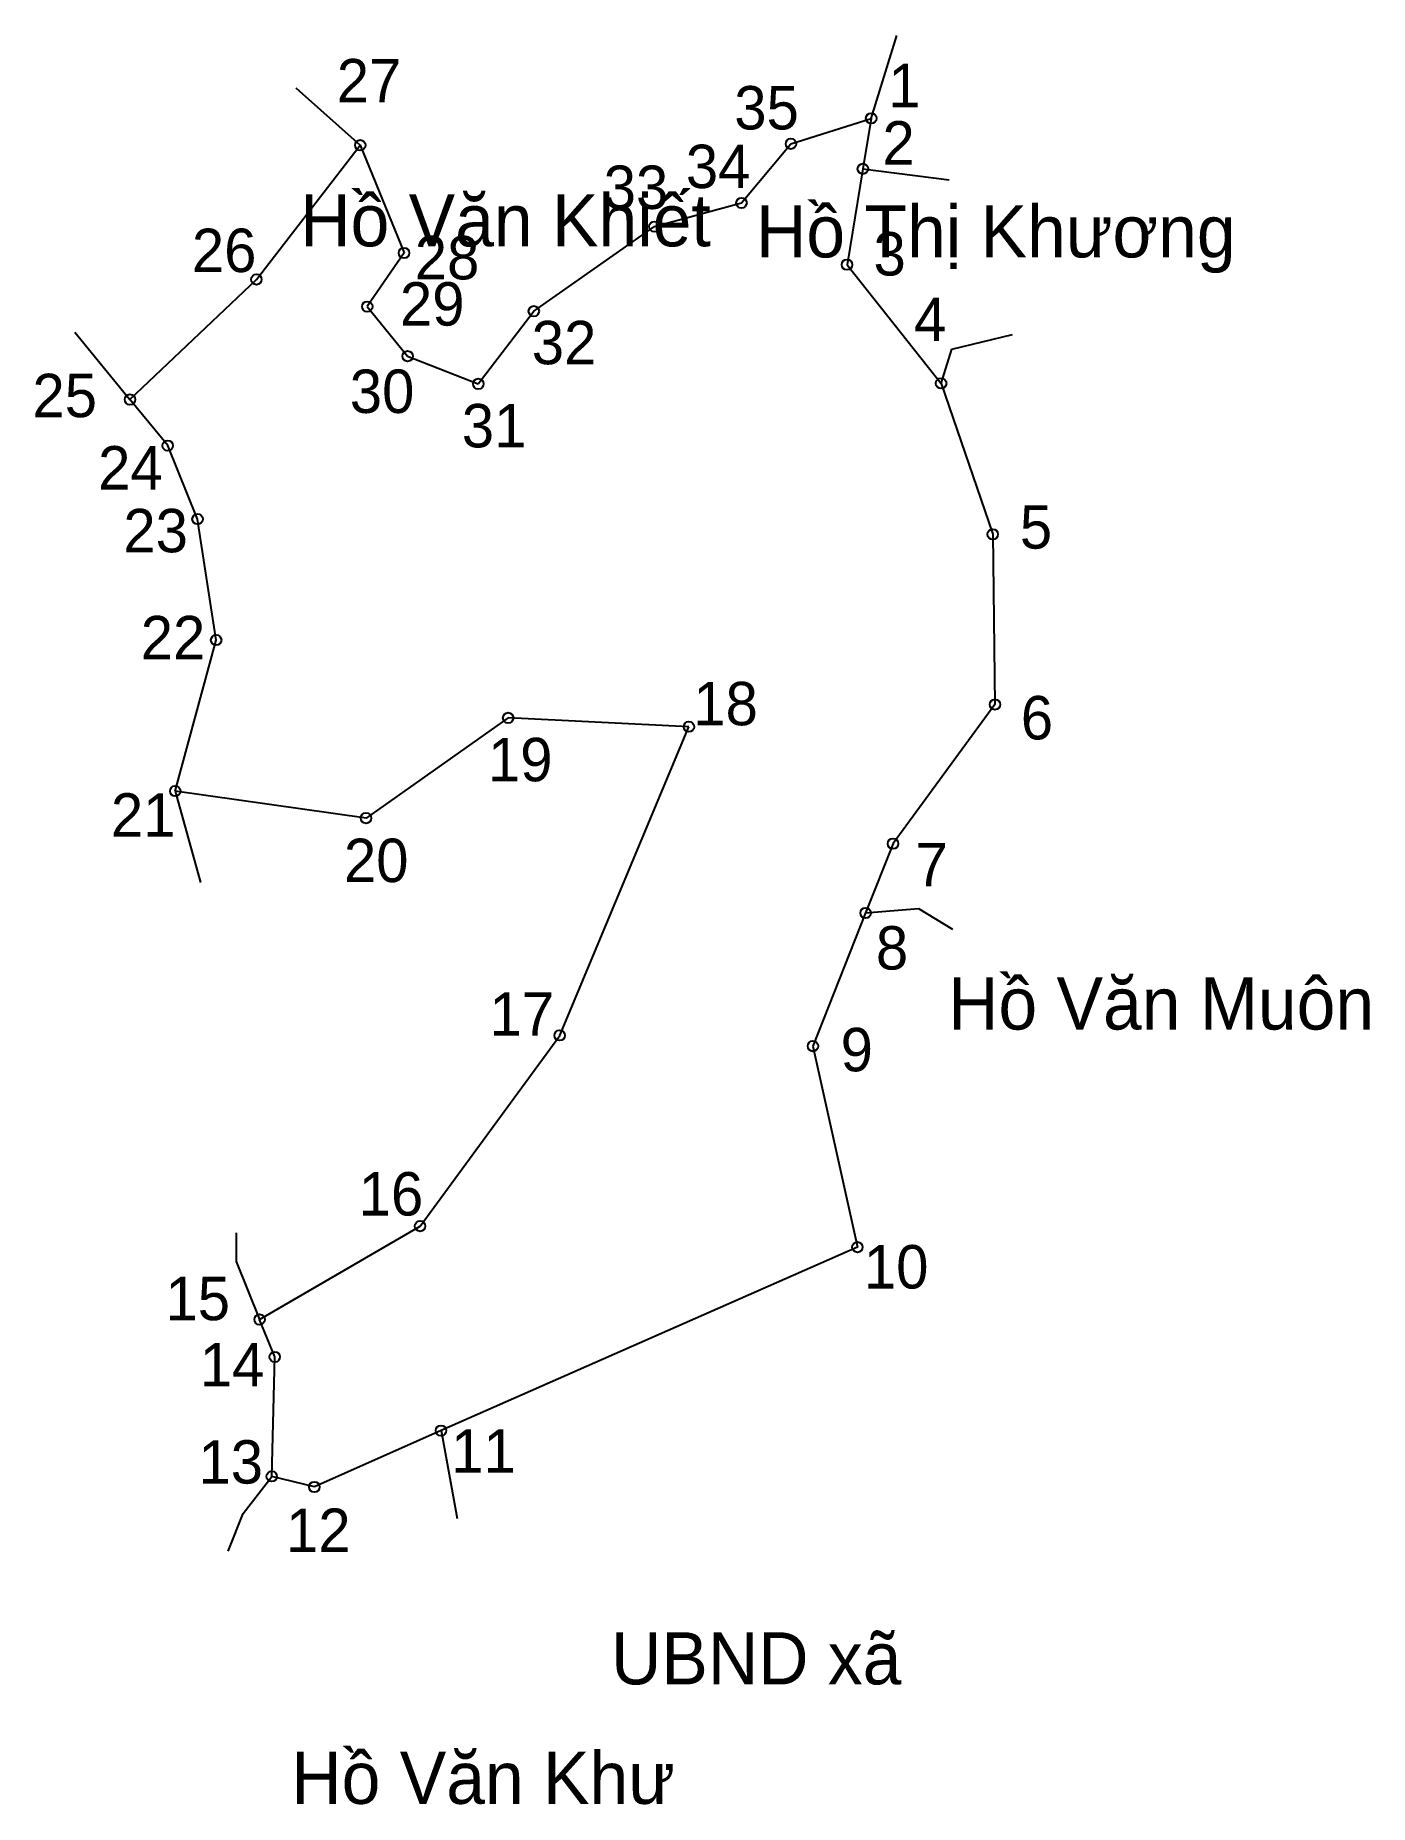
# Model space of a CAD drawing. Extents: x 546817 to 547143, y 1824406 to 1824839.
import ezdxf

# ---------------------------------------------------------------- set-up
doc = ezdxf.new("R2010")
doc.units = 0
for name, color, linetype in [('CanhThua', 7, 'Continuous'), ('MocDinhThua', 7, 'Continuous'), ('RauThua', 7, 'Continuous'), ('SoHieuDinhThua', 7, 'Continuous'), ('TenChuLanCan', 7, 'Continuous')]:
    doc.layers.add(name, color=color, linetype=linetype)

msp = doc.modelspace()

# ---------------------------------------------------------------- linework, layer by layer
at = {"layer": 'CanhThua'}
for p, q in [((547001.83, 1824812.21), (547021.47, 1824818.44)), ((547021.47, 1824818.44), (547019.43, 1824806.08)), ((546870.98, 1824779), (546896.4, 1824811.86)), ((546896.4, 1824811.86), (546907.11, 1824785.48)), ((546989.72, 1824797.74), (547001.83, 1824812.21)), ((547019.43, 1824806.08), (547015.55, 1824782.62)), ((546968.42, 1824791.95), (546989.72, 1824797.74)), ((546938.89, 1824771.23), (546968.42, 1824791.95)), ((546907.11, 1824785.48), (546898.11, 1824772.36)), ((547015.55, 1824782.62), (547038.59, 1824753.57)), ((546840.03, 1824749.61), (546870.98, 1824779)), ((546898.11, 1824772.36), (546908, 1824760.23)), ((546925.3, 1824753.45), (546938.89, 1824771.23)), ((546908, 1824760.23), (546925.3, 1824753.45)), ((547038.59, 1824753.57), (547051.22, 1824716.62)), ((546849.27, 1824738.33), (546840.03, 1824749.61)), ((546856.57, 1824720.36), (546849.27, 1824738.33)), ((546861.13, 1824690.74), (546856.57, 1824720.36)), ((547051.22, 1824716.62), (547051.77, 1824674.97)), ((546851.12, 1824653.77), (546861.13, 1824690.74)), ((547051.77, 1824674.97), (547026.81, 1824640.91)), ((546932.61, 1824671.7), (546897.81, 1824647.15)), ((546976.86, 1824669.53), (546932.61, 1824671.7)), ((546945.22, 1824593.97), (546976.86, 1824669.53)), ((546897.81, 1824647.15), (546851.12, 1824653.77)), ((547026.81, 1824640.91), (547020.1, 1824623.94)), ((547020.1, 1824623.94), (547007.2, 1824591.35)), ((546911.05, 1824547.29), (546945.22, 1824593.97)), ((547007.2, 1824591.35), (547018.1, 1824542.14)), ((546871.77, 1824524.42), (546911.05, 1824547.29)), ((547018.1, 1824542.14), (546916.17, 1824497.24)), ((546875.47, 1824515.27), (546871.77, 1824524.42)), ((546874.74, 1824486.03), (546875.47, 1824515.27)), ((546916.17, 1824497.24), (546885.16, 1824483.44)), ((546885.16, 1824483.44), (546874.74, 1824486.03))]:
    msp.add_line(p, q, dxfattribs=at)
at = {"layer": 'MocDinhThua'}
for centre in [(547021.47, 1824818.44), (546896.4, 1824811.86), (547001.83, 1824812.21), (547019.43, 1824806.08), (546989.72, 1824797.74), (546968.42, 1824791.95), (546907.11, 1824785.48), (547015.55, 1824782.62), (546870.98, 1824779), (546898.11, 1824772.36), (546938.89, 1824771.23), (546908, 1824760.23), (546925.3, 1824753.45), (547038.59, 1824753.57), (546840.03, 1824749.61), (546849.27, 1824738.33), (546856.57, 1824720.36), (547051.22, 1824716.62), (546861.13, 1824690.74), (547051.77, 1824674.97), (546932.61, 1824671.7), (546976.86, 1824669.53), (546851.12, 1824653.77), (546897.81, 1824647.15), (547026.81, 1824640.91), (547020.1, 1824623.94), (546945.22, 1824593.97), (547007.2, 1824591.35), (546911.05, 1824547.29), (547018.1, 1824542.14), (546871.77, 1824524.42), (546875.47, 1824515.27), (546916.17, 1824497.24), (546874.74, 1824486.03), (546885.16, 1824483.44)]:
    msp.add_circle(centre, 1.28, dxfattribs=at)
at = {"layer": 'RauThua'}
for p, q in [((547021.47, 1824818.44), (547027.71, 1824838.75)), ((546880.59, 1824825.93), (546881.45, 1824825.17)), ((546881.45, 1824825.17), (546896.4, 1824811.86)), ((547019.43, 1824806.08), (547040.53, 1824803.39)), ((547019.43, 1824806.08), (547040.53, 1824803.39)), ((546826.52, 1824766.09), (546840.03, 1824749.61)), ((547041.23, 1824761.93), (547056.07, 1824765.54)), ((547038.59, 1824753.57), (547041.23, 1824761.93)), ((546851.12, 1824653.77), (546857.33, 1824631.42)), ((547020.1, 1824623.94), (547033.01, 1824625)), ((547033.01, 1824625), (547041.4, 1824620.01)), ((546865.99, 1824545.65), (546866.02, 1824538.6)), ((546866.02, 1824538.6), (546871.77, 1824524.42)), ((546916.17, 1824497.24), (546920.15, 1824475.75)), ((546867.72, 1824476.91), (546874.74, 1824486.03)), ((546864.07, 1824467.76), (546867.72, 1824476.91))]:
    msp.add_line(p, q, dxfattribs=at)

# ---------------------------------------------------------------- texts
at = {"layer": 'SoHieuDinhThua'}
for s, height, p in [('27', 10.628, (546890.65, 1824822.34)), ('1', 10.63, (547025.67, 1824821.16)), ('35', 10.628, (546987.95, 1824815.72)), ('2', 10.63, (547024.22, 1824807.12)), ('34', 10.628, (546976.1, 1824801.37)), ('33', 10.628, (546955.99, 1824796.26)), ('26', 10.628, (546855.18, 1824780.81)), ('28', 10.628, (546909.75, 1824779.02)), ('3', 10.63, (547022.04, 1824779.97)), ('29', 10.628, (546906.11, 1824767.71)), ('4', 10.63, (547031.93, 1824763.93)), ('32', 10.628, (546938.39, 1824758.24)), ('30', 10.628, (546893.84, 1824746.33)), ('25', 10.628, (546816.16, 1824745.29)), ('31', 10.628, (546921.26, 1824737.9)), ('24', 10.628, (546832.24, 1824727.59)), ('23', 10.628, (546838.41, 1824712.22)), ('5', 10.63, (547057.86, 1824713.12)), ('22', 10.628, (546842.66, 1824686.02)), ('18', 10.628, (546977.92, 1824669.88)), ('6', 10.63, (547058.1, 1824666.42)), ('19', 10.628, (546927.65, 1824656.18)), ('21', 10.628, (546835.36, 1824642.61)), ('20', 10.628, (546892.4, 1824631.5)), ('7', 10.63, (547032.32, 1824630.45)), ('8', 10.63, (547022.62, 1824610.09)), ('17', 10.628, (546928.05, 1824593.88)), ('9', 10.63, (547013.99, 1824585.19)), ('16', 10.628, (546896.02, 1824549.88)), ('10', 10.628, (547019.68, 1824532.02)), ('15', 10.628, (546848.72, 1824524.26)), ('14', 10.628, (546857.12, 1824508.05)), ('11', 10.628, (546918.67, 1824486.96)), ('13', 10.628, (546856.8, 1824484.27)), ('12', 10.628, (546878.23, 1824467.54))]:
    msp.add_text(s, height=height, dxfattribs=at).set_placement(p)
at = {"layer": 'TenChuLanCan'}
for s, height, p in [('Hồ Văn Khiết', 12.7533, (546881.71, 1824787.11)), ('Hồ Thị Khương', 12.7533, (546993.28, 1824784.4)), ('Hồ Văn Muôn', 12.7533, (547040.3, 1824595.41)), ('UBND xã', 12.753, (546957.8, 1824435.12)), ('Hồ Văn Khư', 12.753, (546879.53, 1824405.88))]:
    msp.add_text(s, height=height, dxfattribs=at).set_placement(p)

doc.saveas('drawing.dxf')
